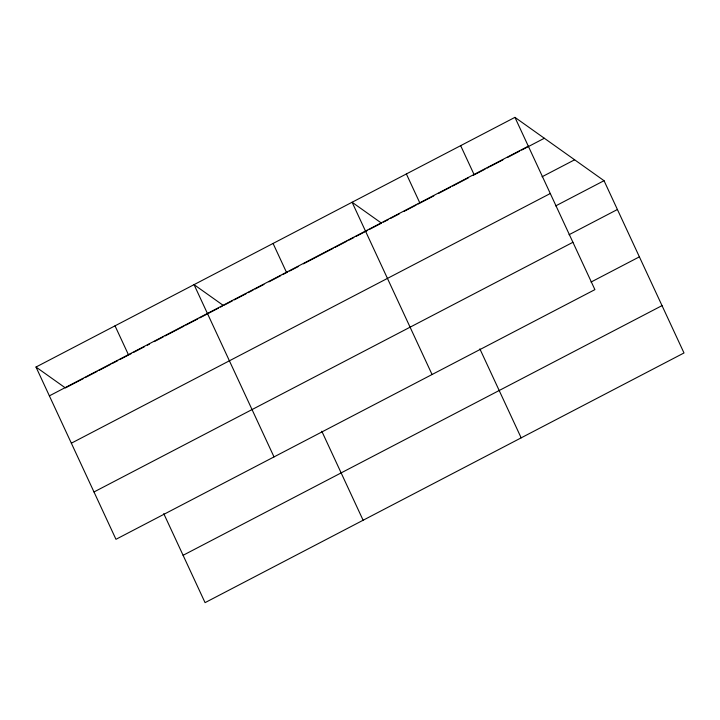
<?xml version="1.0" encoding="UTF-8"?>
<svg xmlns="http://www.w3.org/2000/svg" width="720" height="720" viewBox="0 0 720 720"><rect width="100%" height="100%" fill="white"/><g stroke="black" fill="none" stroke-linecap="round" stroke-linejoin="round"><path stroke-width="1.08" d="M514.935 117.36L594.9 289.629L115.965 539.307L36 367.038L514.935 117.36L604.035 180.693L684 352.962L205.065 602.64L163.755 513.639M49.374 395.856L528.318 146.178M83.187 378.666L65.403 387.936L36 367.038M85.158 377.64L97.011 371.457M98.991 370.431L110.844 364.248M112.815 363.222L117.756 360.648M119.736 359.613L131.589 353.43M133.56 352.404L144.423 346.743M147.393 345.195L149.364 344.169M154.305 341.586L163.197 336.951M165.168 335.925L183.942 326.142M185.913 325.107L197.766 318.933M199.746 317.898L218.511 308.115M220.491 307.089L222.462 306.054M232.344 300.906L223.452 305.541L194.049 284.643L274.014 456.912M234.315 299.88L246.168 293.697M248.148 292.671L253.089 290.097M255.06 289.062L263.952 284.427M268.893 281.853L280.746 275.679M282.717 274.644L287.658 272.07M289.638 271.044L298.521 266.409M303.462 263.835L333.099 248.382M335.07 247.356L346.923 241.173M348.903 240.147L353.844 237.564M355.815 236.538L367.668 230.355M369.648 229.329L381.501 223.146L352.098 202.248L432.063 374.526M383.472 222.12L388.404 219.546M390.384 218.52L399.267 213.885M404.199 211.32L416.043 205.146M418.014 204.111L433.809 195.885M438.741 193.311L450.585 187.137M452.556 186.102L468.351 177.876M473.283 175.302L485.127 169.128M487.098 168.102L489.069 167.067M490.059 166.554L502.893 159.867M507.825 157.293L519.669 151.119M521.64 150.093L544.338 138.258M542.061 176.769L574.632 159.795M71.352 443.196L550.287 193.518M555.678 205.902L604.035 180.693M569.052 234.72L617.409 209.511M93.996 491.967L572.931 242.289M591.03 282.06L639.387 256.851M183.087 555.3L662.022 305.622M460.656 145.656L474.039 174.474M406.377 173.952L419.76 202.779M479.853 348.858L521.163 437.85M273.069 243.45L286.452 272.268M321.804 431.244L363.114 520.245M115.02 325.836L128.403 354.663"/></g></svg>
